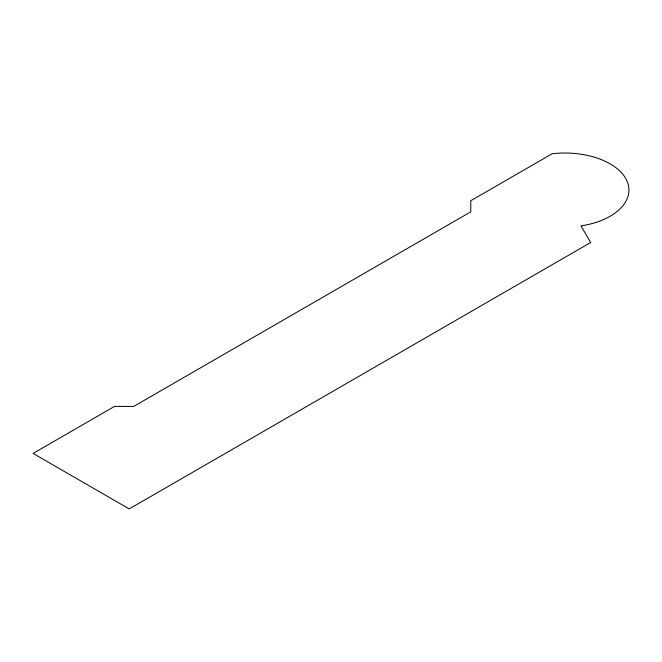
<?xml version="1.0" encoding="UTF-8"?>
<svg xmlns="http://www.w3.org/2000/svg" width="662" height="662" viewBox="0 0 662 662"><rect width="100%" height="100%" fill="white"/><g stroke="black" fill="none" stroke-linecap="round" stroke-linejoin="round"><path stroke-width="0.99" d="M114.509 406.418L33.1 453.42L129.222 508.921L590.628 242.532L581.013 225.883A64.148 37.039 0 0 0 627.286 181.727A64.148 37.039 0 0 0 552.174 153.741L470.765 200.735L470.765 211.84L133.732 406.418L114.509 406.418"/></g></svg>
